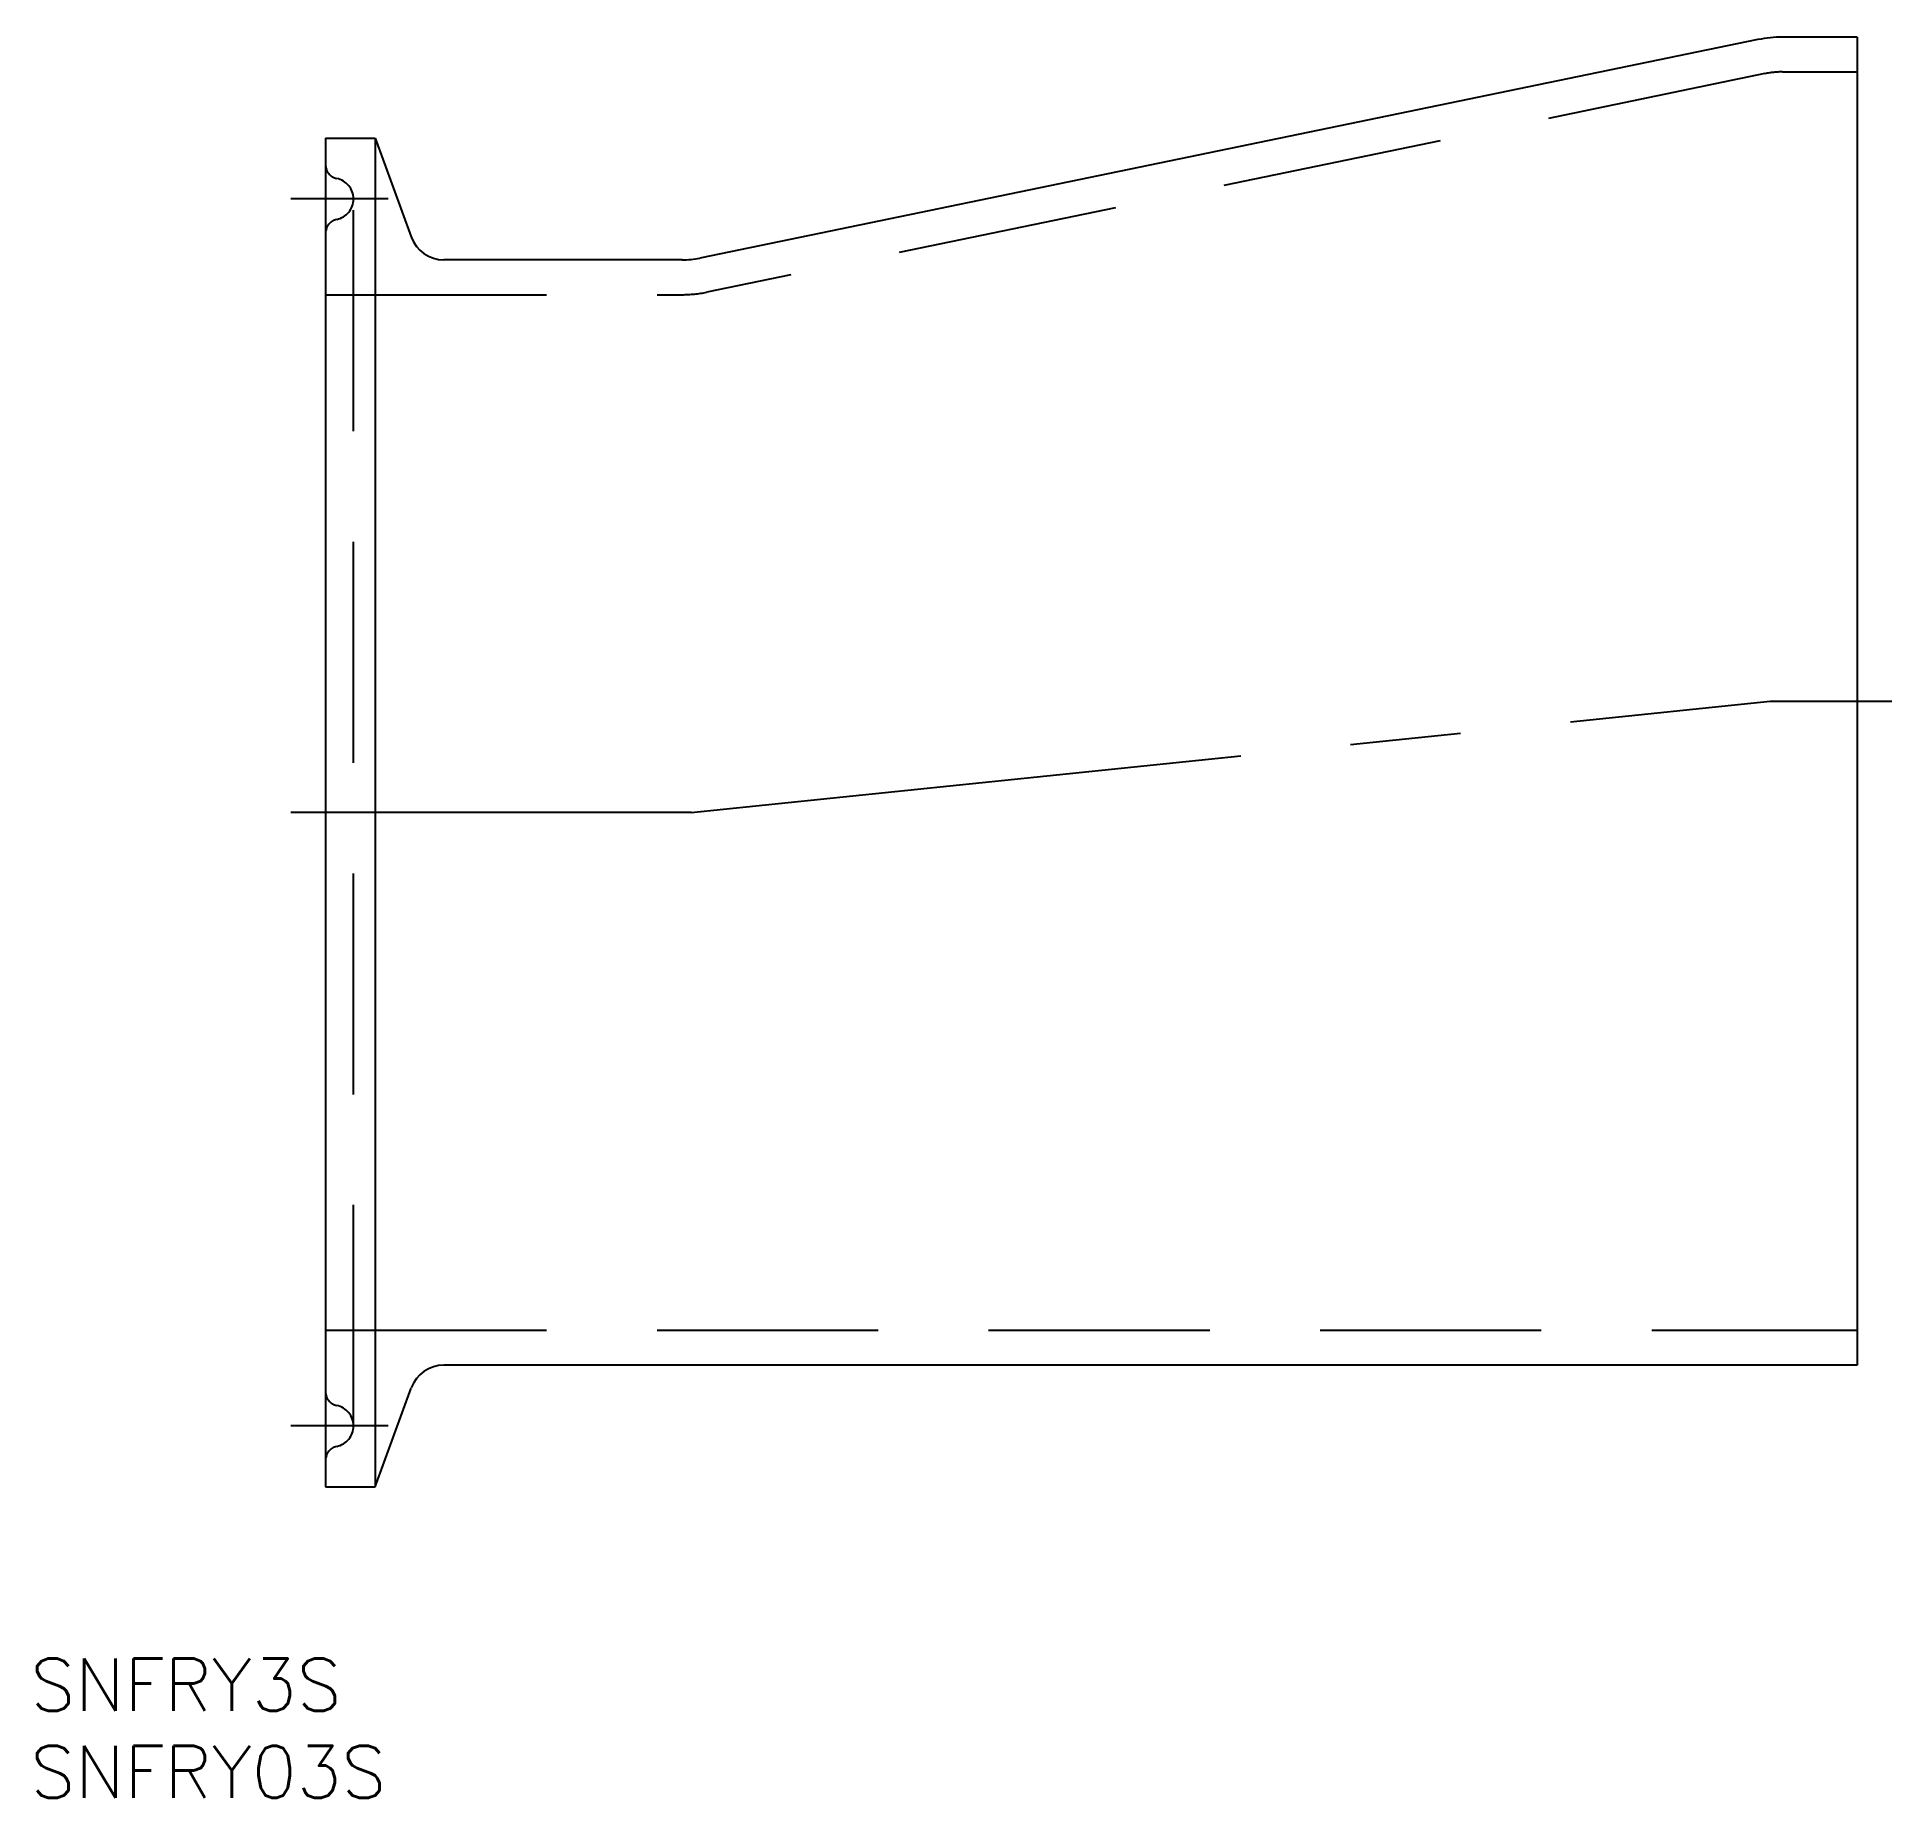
# Model space of a CAD drawing. Extents: x -17 to 90, y -57 to 45.
import ezdxf

# ---------------------------------------------------------------- set-up
doc = ezdxf.new("R2010")
doc.units = 0
doc.linetypes.add('CENTER', pattern=[50.8, 31.75, -6.35, 6.35, -6.35])
doc.linetypes.add('DASHED', pattern=[19.05, 12.7, -6.35])
doc.layers.get('0').update_dxf_attribs({"linetype": 'CONTINUOUS'})
doc.layers.add('CENTER', color=1, linetype='CENTER')
doc.styles.get("Standard").update_dxf_attribs({"font": 'txt.shx', "height": 3, "bigfont": 'bigfont.shx'})

msp = doc.modelspace()

# ---------------------------------------------------------------- linework, layer by layer
at = {"color": 7, "linetype": 'CONTINUOUS'}
for p, q in [((82.3, 44.41), (21.5, 31.85)), ((88, 44.55), (83.72, 44.55)), ((88, 44.55), (88, -31.75)), ((0, 38.75), (0, -38.75)), ((0, 38.75), (2.85, 38.75)), ((2.85, 38.75), (2.85, -38.75)), ((2.85, 38.75), (4.92, 33.07)), ((20.49, 31.75), (6.8, 31.75)), ((88, -31.75), (6.8, -31.75)), ((2.85, -38.75), (4.92, -33.07)), ((0, -38.75), (2.85, -38.75))]:
    msp.add_line(p, q, dxfattribs=at)
at = {"color": 3, "linetype": 'DASHED'}
for p, q in [((82.7, 42.45), (21.9, 29.89)), ((83.72, 42.55), (88, 42.55)), ((1.6, -35.25), (1.6, 35.25)), ((0, 29.75), (20.49, 29.75)), ((0, -29.75), (88, -29.75))]:
    msp.add_line(p, q, dxfattribs=at)
at = {"color": 7, "linetype": 'CONTINUOUS'}
for centre, radius, start, end in [((83.72, 37.55), 7, 90, 101.6649), ((6.8, 33.75), 2, 200, 270), ((20.49, 36.75), 5, 270, 281.6649), ((6.8, -33.75), 2, 90, 160)]:
    msp.add_arc(centre, radius, start, end, dxfattribs=at)
at = {"color": 3, "linetype": 'DASHED'}
for centre, radius, start, end in [((83.72, 37.55), 5, 90, 101.6649), ((0.8, 37.21), 0.8, 180, 258.463), ((0.4, 35.25), 1.2, 281.537, 78.463), ((0.8, 33.29), 0.8, 101.537, 180), ((20.49, 36.75), 7, 270, 281.6649), ((0.8, -33.29), 0.8, 180, 258.463), ((0.4, -35.25), 1.2, 281.537, 78.463), ((0.8, -37.21), 0.8, 101.537, 180)]:
    msp.add_arc(centre, radius, start, end, dxfattribs=at)
at = {"layer": 'CENTER', "color": 1, "linetype": 'CENTER'}
for p, q in [((3.6, 35.25), (-2, 35.25)), ((21, 0), (83, 6.4)), ((83, 6.4), (90, 6.4)), ((21, 0), (-2, 0)), ((3.6, -35.25), (-2, -35.25))]:
    msp.add_line(p, q, dxfattribs=at)

# ---------------------------------------------------------------- texts
at = {"color": 7, "linetype": 'CONTINUOUS'}
for s, p in [('SNFRY3S', (-16.96, -51.62)), ('SNFRY03S', (-16.96, -56.62))]:
    msp.add_text(s, height=3, dxfattribs=at).set_placement(p)

doc.saveas('drawing.dxf')
